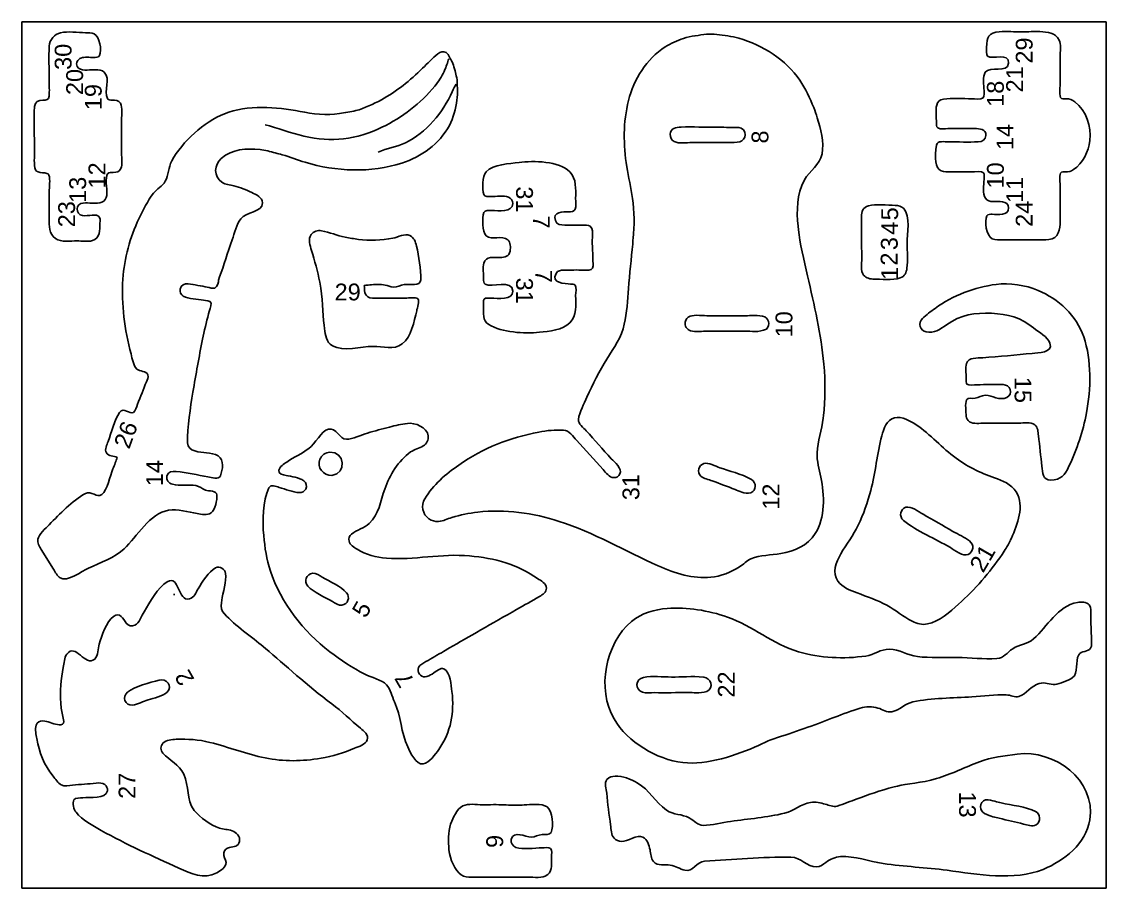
# Model space of a CAD drawing. Extents: x 2 to 228, y 114 to 294.
import ezdxf
from ezdxf.enums import TextEntityAlignment as Align

# ---------------------------------------------------------------- set-up
doc = ezdxf.new("R2010")
doc.units = 0
doc.layers.add('Bücken', color=5, linetype='Continuous', lineweight=25, true_color=0x0000ff)
doc.layers.add('Text', color=1, linetype='Continuous', lineweight=25, true_color=0xff0000)
doc.layers.add('Cut', color=7, linetype='Continuous', true_color=0xffffff)
doc.styles.add('textstyle0', font='')
doc.styles.add('textstyle1', font='')
doc.styles.add('textstyle10', font='')
doc.styles.add('textstyle11', font='')
doc.styles.add('textstyle12', font='')
doc.styles.add('textstyle13', font='')
doc.styles.add('textstyle14', font='')
doc.styles.add('textstyle15', font='')
doc.styles.add('textstyle16', font='')
doc.styles.add('textstyle17', font='')
doc.styles.add('textstyle18', font='')
doc.styles.add('textstyle19', font='')
doc.styles.add('textstyle2', font='')
doc.styles.add('textstyle20', font='')
doc.styles.add('textstyle21', font='')
doc.styles.add('textstyle22', font='')
doc.styles.add('textstyle23', font='')
doc.styles.add('textstyle24', font='')
doc.styles.add('textstyle25', font='')
doc.styles.add('textstyle26', font='')
doc.styles.add('textstyle27', font='')
doc.styles.add('textstyle28', font='')
doc.styles.add('textstyle29', font='')
doc.styles.add('textstyle3', font='')
doc.styles.add('textstyle30', font='')
doc.styles.add('textstyle31', font='')
doc.styles.add('textstyle32', font='')
doc.styles.add('textstyle33', font='')
doc.styles.add('textstyle34', font='')
doc.styles.add('textstyle35', font='')
doc.styles.add('textstyle36', font='')
doc.styles.add('textstyle37', font='')
doc.styles.add('textstyle4', font='')
doc.styles.add('textstyle5', font='')
doc.styles.add('textstyle6', font='')
doc.styles.add('textstyle7', font='')
doc.styles.add('textstyle8', font='')
doc.styles.add('textstyle9', font='')
doc.styles.get('textstyle0').set_extended_font_data('Arial')
doc.styles.get('textstyle1').set_extended_font_data('Arial')
doc.styles.get('textstyle10').set_extended_font_data('Arial')
doc.styles.get('textstyle11').set_extended_font_data('Arial')
doc.styles.get('textstyle12').set_extended_font_data('Arial')
doc.styles.get('textstyle13').set_extended_font_data('Arial')
doc.styles.get('textstyle14').set_extended_font_data('Arial')
doc.styles.get('textstyle15').set_extended_font_data('Arial')
doc.styles.get('textstyle16').set_extended_font_data('Arial')
doc.styles.get('textstyle17').set_extended_font_data('Arial')
doc.styles.get('textstyle18').set_extended_font_data('Arial')
doc.styles.get('textstyle19').set_extended_font_data('Arial')
doc.styles.get('textstyle2').set_extended_font_data('Arial')
doc.styles.get('textstyle20').set_extended_font_data('Arial')
doc.styles.get('textstyle21').set_extended_font_data('Arial')
doc.styles.get('textstyle22').set_extended_font_data('Arial')
doc.styles.get('textstyle23').set_extended_font_data('Arial')
doc.styles.get('textstyle24').set_extended_font_data('Arial')
doc.styles.get('textstyle25').set_extended_font_data('Arial')
doc.styles.get('textstyle26').set_extended_font_data('Arial')
doc.styles.get('textstyle27').set_extended_font_data('Arial')
doc.styles.get('textstyle28').set_extended_font_data('Arial')
doc.styles.get('textstyle29').set_extended_font_data('Arial')
doc.styles.get('textstyle3').set_extended_font_data('Arial')
doc.styles.get('textstyle30').set_extended_font_data('Arial')
doc.styles.get('textstyle31').set_extended_font_data('Arial')
doc.styles.get('textstyle32').set_extended_font_data('Arial')
doc.styles.get('textstyle33').set_extended_font_data('Arial')
doc.styles.get('textstyle34').set_extended_font_data('Arial')
doc.styles.get('textstyle35').set_extended_font_data('Arial')
doc.styles.get('textstyle36').set_extended_font_data('Arial')
doc.styles.get('textstyle37').set_extended_font_data('Arial')
doc.styles.get('textstyle4').set_extended_font_data('Arial')
doc.styles.get('textstyle5').set_extended_font_data('Arial')
doc.styles.get('textstyle6').set_extended_font_data('Arial')
doc.styles.get('textstyle7').set_extended_font_data('Arial')
doc.styles.get('textstyle8').set_extended_font_data('Arial')
doc.styles.get('textstyle9').set_extended_font_data('Arial')

msp = doc.modelspace()

# ---------------------------------------------------------------- linework, layer by layer
at = {"layer": 'Bücken'}
for p, q in [((23.13, 273.6), (23.1, 272.9)), ((192.74, 268.31), (192.63, 267.37)), ((163.93, 251.4), (164, 250.7)), ((121.13, 249.28), (121.11, 248.29)), ((177.13, 243.6), (177.18, 244.5)), ((43.5, 240.9), (43.3, 240.2)), ((65.3, 230.8), (65.37, 230.11)), ((198.9, 220.2), (198.94, 219.54)), ((169.2, 212), (169.16, 211.48)), ((208.1, 185.9), (207.7, 185.2)), ((52.21, 164.23), (53.1, 163.5)), ((53.1, 163.5), (53.1, 163.5)), ((91.4, 163.6), (90.15, 162.89)), ((171.57, 149.19), (170.95, 148.96)), ((184.62, 134.86), (183.9, 134.7)), ((112.62, 120.14), (112.62, 119.03))]:
    msp.add_line(p, q, dxfattribs=at)
at = {"layer": 'Cut'}
for p, q in [((2.34, 294.01), (228.09, 294.01)), ((2.34, 113.56), (2.34, 294.01)), ((228.09, 294.01), (228.09, 113.56)), ((228.09, 113.56), (2.34, 113.56))]:
    msp.add_line(p, q, dxfattribs=at)
for points in [[(218.5, 287.22), (218.5, 281.4)], [(23.1, 272.9), (23.13, 266.6)], [(200.66, 271.75), (195.1, 271.75)], [(200.13, 262.76), (195.24, 262.76)], [(218.5, 259.59), (218.5, 252.45)], [(177.18, 244.5), (177.13, 248.49)], [(77.2, 236.46), (82.22, 236.46)], [(145.4, 232.76), (152.54, 232.76)], [(152.94, 229.59), (145.14, 229.59)], [(209.91, 210.42), (202.77, 210.42)], [(8.96, 180.02), (6.4, 184.11)], [(34.1, 174.86), (34.1, 174.6)], [(107.2, 115.91), (97.68, 115.91)]]:
    msp.add_lwpolyline(points, dxfattribs=at)
for points in [[(8.07, 288.94), (8.13, 290.22), (9.17, 291.41), (10.44, 291.72)], [(10.44, 291.72), (11.88, 292.06), (14.07, 291.71), (15.6, 291.71)], [(15.6, 291.71), (16.23, 291.71), (16.89, 291.8), (17.45, 291.47)], [(17.45, 291.47), (18.57, 290.79), (19.07, 288.2), (18.52, 286.97)], [(140.11, 290.54), (141.56, 291.02), (143.44, 291.2), (144.87, 291.39)], [(144.87, 291.39), (145.63, 291.49), (146.23, 291.41), (146.99, 291.34)], [(146.99, 291.34), (148.55, 291.18), (150.1, 290.98), (151.61, 290.56)], [(203.17, 288.67), (203.17, 290.84), (203.6, 291.68), (205.81, 291.92)], [(205.81, 291.92), (207.34, 292.08), (209.06, 291.86), (210.57, 291.87)], [(210.57, 291.87), (211.8, 291.88), (213.04, 292.02), (214.27, 291.95)], [(214.27, 291.95), (215.88, 291.86), (217.46, 291.8), (218.26, 290.13)], [(136.28, 288.75), (137.47, 289.52), (138.78, 290.11), (140.11, 290.54)], [(151.61, 290.56), (156.48, 289.21), (161.48, 286.07), (164.29, 281.8)], [(218.26, 290.13), (218.68, 289.25), (218.5, 288.19), (218.5, 287.22)], [(8.06, 281.93), (8.06, 284.23), (7.96, 286.65), (8.07, 288.94)], [(17.32, 286.56), (16.47, 286.56), (15.45, 286.74), (14.67, 286.44)], [(18.52, 286.97), (18.31, 286.5), (17.76, 286.56), (17.32, 286.56)], [(85.79, 284.31), (86.81, 285.3), (87.85, 286.42), (88.96, 287.31)], [(88.96, 287.31), (89.46, 287.7), (90.07, 287.91), (90.67, 287.59)], [(90.67, 287.59), (91.06, 287.38), (91.22, 286.97), (91.4, 286.6)], [(128.63, 277.57), (129.76, 282.02), (132.36, 286.22), (136.28, 288.75)], [(203.38, 286.83), (203.04, 287.1), (203.17, 288.21), (203.17, 288.67)], [(207.73, 285.37), (207.95, 287.66), (204.3, 286.1), (203.38, 286.83)], [(14.67, 286.44), (13.98, 286.17), (13.54, 285.41), (13.9, 284.71)], [(13.9, 284.71), (14.22, 284.1), (14.83, 283.93), (15.47, 283.92)], [(91.4, 286.6), (91.57, 286.24), (91.78, 285.98), (91.94, 285.63)], [(91.94, 285.63), (92.29, 284.86), (92.62, 283.57), (92.79, 282.72)], [(202.9, 283.49), (203.87, 284.89), (207.52, 283.13), (207.73, 285.37)], [(15.47, 283.92), (16.62, 283.89), (18.64, 284.34), (19.52, 283.48)], [(19.52, 283.48), (20.96, 282.06), (19.36, 279.65), (20.17, 278.01)], [(77.2, 277.75), (80.37, 279.49), (83.2, 281.8), (85.79, 284.31)], [(92.79, 282.72), (92.91, 282.13), (93.05, 281.57), (93, 281.6)], [(202.64, 279.68), (202.64, 280.77), (202.27, 282.58), (202.9, 283.49)], [(8.06, 278.49), (8.14, 279.5), (8.06, 280.88), (8.06, 281.93)], [(93, 281.6), (92.92, 280.63), (93.04, 280.42), (93.06, 279.95)], [(93.06, 279.95), (93.08, 279.35), (93.04, 278.34), (92.94, 277.7)], [(164.29, 281.8), (165.47, 280.01), (166.39, 278.1), (167.19, 276.11)], [(218.5, 281.4), (218.5, 280.48), (218.22, 279.06), (218.58, 278.25)], [(5.03, 276.38), (5.11, 277.41), (5.85, 277.61), (6.74, 277.67)], [(6.74, 277.67), (7.43, 277.72), (7.98, 277.66), (8.06, 278.49)], [(20.17, 278.01), (20.34, 277.66), (20.81, 277.7), (21.15, 277.7)], [(21.15, 277.7), (21.83, 277.7), (22.58, 277.72), (22.91, 277.03)], [(71.91, 275.5), (73.65, 275.95), (75.59, 276.87), (77.2, 277.75)], [(92.94, 277.7), (92.63, 275.86), (92.22, 274.06), (91.35, 272.41)], [(192.78, 276.64), (192.94, 277.38), (193.46, 277.79), (194.18, 277.89)], [(194.18, 277.89), (196.01, 278.14), (198.26, 277.97), (200.13, 277.97)], [(200.13, 277.97), (200.71, 277.97), (201.99, 277.74), (202.43, 278.18)], [(202.43, 278.18), (202.77, 278.52), (202.64, 279.23), (202.64, 279.68)], [(218.58, 278.25), (218.78, 277.81), (219.29, 277.95), (219.69, 277.96)], [(219.69, 277.96), (220.42, 277.98), (220.97, 277.78), (221.54, 277.33)], [(5.02, 267.13), (5.02, 270.06), (4.81, 273.48), (5.03, 276.38)], [(22.91, 277.03), (23.37, 276.09), (23.13, 274.64), (23.13, 273.6)], [(44.55, 274.84), (49.28, 276.7), (55.37, 276.29), (60.28, 275.32)], [(68.47, 274.87), (69.65, 275.04), (70.75, 275.21), (71.91, 275.5)], [(128.27, 263.82), (127.57, 268.34), (127.51, 273.14), (128.63, 277.57)], [(167.19, 276.11), (167.47, 275.4), (167.67, 274.74), (167.92, 274)], [(192.72, 272.94), (192.72, 274.03), (192.54, 275.61), (192.78, 276.64)], [(221.54, 277.33), (223.88, 275.47), (225.05, 272.17), (224.67, 269.24)], [(33.58, 265.01), (35.84, 269.07), (40.23, 273.16), (44.55, 274.84)], [(60.28, 275.32), (62.8, 274.81), (65.88, 274.5), (68.47, 274.87)], [(167.92, 274), (168.67, 271.72), (169.38, 268.88), (168.92, 266.47)], [(91.35, 272.41), (89.29, 268.49), (85.55, 265.92), (81.43, 264.57)], [(137.34, 270.56), (137.38, 271.86), (138.52, 272.03), (139.59, 272.07)], [(139.59, 272.07), (142.04, 272.16), (144.53, 272.02), (146.99, 272.02)], [(146.99, 272.02), (148.2, 272.02), (149.7, 272), (151.57, 272)], [(151.57, 272), (152.37, 271.87), (152.93, 271.22), (152.92, 270.44)], [(193.03, 271.89), (192.69, 272.11), (192.73, 272.58), (192.72, 272.94)], [(195.1, 271.75), (194.47, 271.75), (193.55, 271.54), (193.03, 271.89)], [(203.03, 270.3), (203.12, 271.71), (201.66, 271.75), (200.66, 271.75)], [(138.13, 269.05), (137.5, 269.37), (137.32, 269.9), (137.34, 270.56)], [(141.83, 268.84), (140.71, 268.84), (139.18, 268.54), (138.13, 269.05)], [(147.65, 268.84), (145.84, 268.84), (143.63, 268.84), (141.83, 268.84)], [(151.83, 268.97), (150.2, 268.8), (148.73, 268.84), (147.65, 268.84)], [(152.92, 270.44), (152.9, 269.79), (152.45, 269.21), (151.83, 268.97)], [(192.74, 268.31), (192.91, 269.31), (194.47, 268.98), (195.24, 268.98)], [(195.24, 268.98), (197.28, 268.98), (199.41, 268.92), (201.45, 268.98)], [(201.45, 268.98), (202.24, 269), (202.98, 269.45), (203.03, 270.3)], [(224.67, 269.24), (224.38, 266.98), (223.21, 264.53), (221.28, 263.2)], [(5.23, 263.17), (4.81, 264.26), (5.02, 265.94), (5.02, 267.13)], [(23.13, 266.6), (23.13, 265.64), (23.33, 264.32), (23, 263.43)], [(51.95, 267.37), (49.12, 267.69), (46.15, 267.54), (43.89, 265.52)], [(55.12, 266.69), (54.11, 266.97), (53, 267.25), (51.95, 267.37)], [(56.57, 266.3), (56.08, 266.43), (55.61, 266.55), (55.12, 266.69)], [(168.92, 266.47), (168.49, 264.22), (166.34, 263.01), (165.27, 261.05)], [(193.27, 263.22), (192.31, 264.05), (192.55, 267.12), (192.63, 267.37)], [(32.22, 260.78), (32.98, 262.05), (32.83, 263.66), (33.58, 265.01)], [(43.89, 265.52), (42.37, 264.17), (42.22, 261.8), (44.02, 260.58)], [(61.33, 264.73), (59.73, 265.22), (58.19, 265.86), (56.57, 266.3)], [(81.43, 264.57), (75.08, 262.5), (67.7, 262.78), (61.33, 264.73)], [(99.03, 262.75), (100.52, 264.34), (103.87, 264.43), (105.88, 264.69)], [(105.88, 264.69), (108.83, 265.08), (114.22, 265.04), (116.41, 262.74)], [(8.02, 262.08), (7.8, 262.82), (5.59, 262.25), (5.23, 263.17)], [(8.06, 258.53), (8.06, 259.59), (8.32, 261.07), (8.02, 262.08)], [(20.23, 262.33), (19.66, 261.47), (20.12, 259.32), (20.09, 258.27)], [(21.41, 262.63), (21.01, 262.63), (20.47, 262.69), (20.23, 262.33)], [(23, 263.43), (22.71, 262.68), (22.12, 262.64), (21.41, 262.63)], [(98.52, 258.03), (98.18, 259.15), (98.21, 261.86), (99.03, 262.75)], [(116.41, 262.74), (117.87, 261.22), (117.64, 259.17), (117.64, 257.21)], [(129.48, 257.21), (129.19, 259.35), (128.61, 261.65), (128.27, 263.82)], [(195.24, 262.76), (194.54, 262.76), (193.83, 262.74), (193.27, 263.22)], [(202.5, 262.55), (202.2, 262.93), (200.66, 262.76), (200.13, 262.76)], [(202.64, 261.18), (202.64, 261.63), (202.78, 262.21), (202.5, 262.55)], [(218.58, 262.46), (218.23, 261.75), (218.5, 260.42), (218.5, 259.59)], [(219.56, 262.76), (219.22, 262.76), (218.76, 262.82), (218.58, 262.46)], [(221.28, 263.2), (220.73, 262.83), (220.22, 262.77), (219.56, 262.76)], [(29.77, 258.27), (30.49, 259.19), (31.62, 259.77), (32.22, 260.78)], [(44.02, 260.58), (44.79, 260.06), (45.66, 260.06), (46.53, 259.84)], [(46.53, 259.84), (47.82, 259.5), (49.04, 259), (50.23, 258.43)], [(165.27, 261.05), (163.65, 258.07), (163.6, 254.68), (163.93, 251.4)], [(202.93, 257.23), (202.28, 258.22), (202.64, 260.02), (202.64, 261.18)], [(8.06, 252.98), (8.06, 254.8), (8.06, 256.74), (8.06, 258.53)], [(20.09, 258.27), (20.07, 257.64), (19.95, 257.05), (19.42, 256.64)], [(26.74, 252.98), (27.61, 254.79), (28.53, 256.68), (29.77, 258.27)], [(50.23, 258.43), (51.12, 258), (52.44, 257.41), (52.45, 256.29)], [(100.06, 257.61), (99.55, 257.61), (98.69, 257.44), (98.52, 258.03)], [(103.63, 257.49), (102.66, 257.86), (101.06, 257.61), (100.06, 257.61)], [(104.55, 256.16), (104.57, 256.78), (104.21, 257.27), (103.63, 257.49)], [(13.96, 255.49), (13.72, 254.87), (13.94, 254.11), (14.54, 253.8)], [(15.6, 256.29), (14.96, 256.28), (14.23, 256.17), (13.96, 255.49)], [(19.42, 256.64), (18.49, 255.92), (16.73, 256.3), (15.6, 256.29)], [(52.45, 256.29), (52.48, 254.28), (48.94, 254.39), (47.94, 252.98)], [(100.2, 254.7), (101.56, 254.7), (104.48, 254.14), (104.55, 256.16)], [(117.64, 257.21), (117.64, 256.5), (117.82, 255.59), (117.56, 254.98)], [(129.6, 248.89), (129.93, 251.46), (129.84, 254.58), (129.48, 257.21)], [(177.13, 253.38), (177.13, 254.44), (177.42, 255.36), (178.58, 255.68)], [(178.58, 255.68), (180.07, 256.09), (182.57, 255.78), (184.13, 255.76)], [(184.13, 255.76), (184.83, 255.75), (185.44, 255.64), (185.95, 255.08)], [(204.49, 256.55), (203.88, 256.56), (203.3, 256.68), (202.93, 257.23)], [(204.36, 253.91), (205.44, 253.91), (207.77, 253.51), (207.74, 255.23)], [(207.74, 255.23), (207.71, 256.88), (205.55, 256.53), (204.49, 256.55)], [(9.39, 248.88), (7.97, 249.88), (8.06, 251.43), (8.06, 252.98)], [(14.54, 253.8), (15.7, 253.19), (17.32, 254.19), (18.33, 253.51)], [(18.33, 253.51), (18.77, 253.21), (18.64, 252.56), (18.64, 252.06)], [(23.41, 240.43), (23.7, 244.74), (24.87, 249.13), (26.74, 252.98)], [(47.94, 252.98), (47.06, 251.75), (46.65, 250.02), (46.14, 248.62)], [(99.02, 249.45), (98.16, 250.22), (98.19, 253.18), (98.52, 254.29)], [(98.52, 254.29), (98.69, 254.85), (99.68, 254.7), (100.2, 254.7)], [(116.19, 254.44), (115.05, 254.43), (112.72, 254.47), (113.42, 252.59)], [(117.56, 254.98), (117.33, 254.43), (116.73, 254.44), (116.19, 254.44)], [(177.13, 248.49), (177.13, 250.11), (177.12, 251.76), (177.13, 253.38)], [(185.95, 255.08), (187.34, 253.59), (186.64, 249.74), (186.64, 247.83)], [(204.36, 248.81), (203, 249.44), (202.7, 252.5), (203.25, 253.6)], [(203.25, 253.6), (203.42, 253.96), (203.96, 253.91), (204.36, 253.91)], [(18.64, 252.06), (18.64, 250.68), (18.68, 248.89), (17.05, 248.42)], [(62.59, 249.68), (63.09, 250.37), (63.94, 250.64), (64.77, 250.48)], [(113.42, 252.59), (113.74, 251.71), (114.58, 251.66), (115.4, 251.66)], [(115.4, 251.66), (116.64, 251.66), (117.83, 251.66), (119.1, 251.66)], [(119.1, 251.66), (119.62, 251.66), (120.21, 251.76), (120.64, 251.43)], [(120.64, 251.43), (121.32, 250.91), (121.17, 250.04), (121.13, 249.28)], [(164, 250.7), (164.27, 247.96), (165.14, 244.43), (165.91, 241.09)], [(218.5, 252.45), (218.5, 250.8), (218.17, 248.88), (216.12, 248.64)], [(13.88, 248.36), (12.45, 248.36), (10.64, 248), (9.39, 248.88)], [(17.05, 248.42), (16.1, 248.15), (14.86, 248.36), (13.88, 248.36)], [(46.14, 248.62), (45.16, 245.95), (44.47, 243.15), (43.5, 240.9)], [(62.66, 246.37), (62.35, 247.37), (61.92, 248.74), (62.59, 249.68)], [(64.77, 250.48), (66.44, 250.16), (67.98, 249.44), (69.66, 249.14)], [(69.66, 249.14), (70.53, 248.98), (71.57, 248.8), (72.44, 248.68)], [(72.44, 248.68), (74.66, 248.37), (77.29, 248.5), (79.57, 248.93)], [(79.57, 248.93), (80.65, 249.13), (82.07, 249.98), (83.14, 249.47)], [(83.14, 249.47), (84.04, 249.04), (84.31, 248.18), (84.51, 247.3)], [(103.49, 248.59), (102.32, 249.64), (100.21, 248.39), (99.02, 249.45)], [(104, 246.24), (104.13, 247.07), (104.14, 248.01), (103.49, 248.59)], [(129.52, 247.7), (129.56, 248.11), (129.54, 248.49), (129.6, 248.89)], [(206.6, 248.62), (205.9, 248.62), (205.03, 248.49), (204.36, 248.81)], [(213.74, 248.62), (211.33, 248.62), (208.98, 248.62), (206.6, 248.62)], [(216.12, 248.64), (215.31, 248.54), (214.54, 248.62), (213.74, 248.62)], [(64.37, 239.76), (63.94, 241.97), (63.32, 244.24), (62.66, 246.37)], [(84.51, 247.3), (85, 245.19), (85.48, 242.41), (85.39, 240.29)], [(101.91, 244.92), (102.87, 244.92), (103.82, 245.13), (104, 246.24)], [(121.11, 248.29), (121.06, 247.77), (121.21, 246.18), (121.21, 244.66)], [(128.63, 238.44), (128.84, 241.53), (129.22, 244.61), (129.52, 247.7)], [(186.64, 247.83), (186.64, 246.16), (186.84, 244.32), (186.6, 242.67)], [(98.53, 243.73), (98.94, 245.21), (100.7, 244.91), (101.91, 244.92)], [(121.21, 244.66), (121.21, 243.98), (121.39, 243.28), (121.13, 242.7)], [(98.48, 240.43), (98.47, 241.38), (98.29, 242.82), (98.53, 243.73)], [(113.57, 241.6), (112.44, 239.53), (115.36, 239.47), (116.59, 239.38)], [(115.13, 242.28), (114.52, 242.27), (113.9, 242.21), (113.57, 241.6)], [(119.36, 242.28), (117.96, 242.34), (116.53, 242.28), (115.13, 242.28)], [(121.13, 242.7), (120.91, 242.21), (119.92, 242.26), (119.36, 242.28)], [(177.39, 241.48), (177.01, 242.11), (177.13, 242.88), (177.13, 243.6)], [(186.6, 242.67), (186.48, 241.79), (186.12, 240.97), (185.19, 240.65)], [(25.1, 224.83), (23.77, 229.88), (23.05, 235.14), (23.41, 240.43)], [(37.01, 239.44), (36.24, 239.54), (35.46, 239.16), (35.32, 238.31)], [(40.98, 238.73), (39.77, 238.96), (38.22, 239.28), (37.01, 239.44)], [(43.3, 240.2), (43.38, 239.97), (43.09, 238.74), (42.53, 238.54)], [(65.3, 230.8), (64.95, 233.33), (65.01, 236.55), (64.37, 239.76)], [(77.99, 239.18), (77.09, 239.37), (75.66, 239.32), (74.82, 239.21)], [(85.39, 240.29), (85.32, 238.75), (83.09, 239.45), (81.95, 239.27)], [(98.78, 239.37), (98.45, 239.6), (98.48, 240.06), (98.48, 240.43)], [(104.57, 237.91), (104.52, 240.5), (100.09, 238.5), (98.78, 239.37)], [(116.59, 239.38), (116.89, 239.36), (117.3, 239.42), (117.51, 239.16)], [(165.91, 241.09), (167.31, 235), (168.71, 228.96), (169.31, 222.71)], [(179.51, 240.43), (178.68, 240.45), (177.86, 240.72), (177.39, 241.48)], [(185.19, 240.65), (183.57, 240.1), (181.21, 240.38), (179.51, 240.43)], [(192.46, 234.32), (196.15, 237.04), (200.68, 238.7), (205.15, 239.31)], [(205.15, 239.31), (207.97, 239.7), (211.24, 239.16), (213.87, 238.06)], [(35.32, 238.31), (35.23, 237.74), (35.47, 237.2), (35.97, 236.89)], [(42.53, 238.54), (42.07, 238.39), (41.45, 238.64), (40.98, 238.73)], [(73.63, 239.09), (73.74, 238.18), (73.48, 236.93), (74.82, 236.53)], [(74.82, 239.21), (74.3, 239.15), (74.14, 239.16), (73.63, 239.09)], [(79.71, 238.72), (79.08, 238.75), (78.6, 239.06), (77.99, 239.18)], [(81.95, 239.27), (81.18, 239.14), (80.52, 238.68), (79.71, 238.72)], [(100.06, 236.46), (101.37, 236.46), (104.61, 235.89), (104.57, 237.91)], [(117.51, 239.16), (117.89, 238.67), (117.64, 237.62), (117.64, 236.99)], [(127.77, 231.04), (128.29, 233.42), (128.46, 236), (128.63, 238.44)], [(213.87, 238.06), (218.11, 236.3), (221.89, 232.78), (223.39, 228.4)], [(35.97, 236.89), (37.04, 236.24), (38.97, 236.26), (40.18, 236)], [(40.18, 236), (40.65, 235.9), (41.64, 235.98), (41.75, 235.38)], [(41.75, 235.38), (41.87, 234.77), (41.35, 233.77), (41.21, 233.16)], [(74.82, 236.53), (75.51, 236.32), (76.46, 236.46), (77.2, 236.46)], [(82.22, 236.46), (82.85, 236.46), (84.32, 236.71), (84.78, 236.32)], [(84.78, 236.32), (85.22, 235.95), (84.68, 234.34), (84.55, 233.82)], [(98.48, 234.74), (98.48, 235.22), (98.32, 235.88), (98.61, 236.25)], [(98.61, 236.25), (98.86, 236.56), (99.66, 236.46), (100.06, 236.46)], [(117.64, 236.99), (117.64, 234.97), (117.9, 232.88), (116.42, 231.32)], [(41.21, 233.16), (40.84, 231.47), (40.28, 229.59), (39.95, 227.87)], [(84.55, 233.82), (84, 231.6), (83.49, 228.41), (81.55, 226.91)], [(99.54, 230.96), (98.2, 231.75), (98.48, 233.39), (98.48, 234.74)], [(140.43, 231.44), (140.52, 231.98), (140.9, 232.45), (141.44, 232.66)], [(141.44, 232.66), (142.48, 233.06), (144.27, 232.76), (145.4, 232.76)], [(152.54, 232.76), (153.61, 232.76), (154.95, 232.92), (156.56, 232.7)], [(156.56, 232.7), (157.78, 232.48), (158.32, 230.89), (157.33, 230.01)], [(189.83, 232.21), (190.6, 232.98), (191.58, 233.68), (192.46, 234.32)], [(204.22, 233.29), (200.66, 233.45), (197.86, 232.99), (194.84, 230.89)], [(212.95, 230.25), (210.44, 232.39), (207.45, 233.15), (204.22, 233.29)], [(110.11, 229.34), (106.87, 229.04), (102.37, 229.26), (99.54, 230.96)], [(116.42, 231.32), (114.98, 229.8), (112.11, 229.54), (110.11, 229.34)], [(124.15, 223.77), (125.66, 226.16), (127.15, 228.25), (127.77, 231.04)], [(141.57, 229.67), (140.8, 229.91), (140.29, 230.66), (140.43, 231.44)], [(189.34, 230.51), (189.17, 231.16), (189.37, 231.74), (189.83, 232.21)], [(190.61, 229.44), (190.03, 229.6), (189.52, 229.88), (189.34, 230.51)], [(194.84, 230.89), (193.58, 230.02), (192.19, 228.99), (190.61, 229.44)], [(67.02, 226.54), (65.68, 227.32), (65.56, 228.74), (65.37, 230.11)], [(145.14, 229.59), (144.05, 229.59), (142.6, 229.35), (141.57, 229.67)], [(157.33, 230.01), (155.84, 229.23), (154.09, 229.59), (152.94, 229.59)], [(216.36, 227.07), (215.92, 228.4), (213.98, 229.37), (212.95, 230.25)], [(223.39, 228.4), (225.05, 223.54), (224.89, 217.54), (223.95, 212.53)], [(39.95, 227.87), (39.27, 224.21), (38.61, 220.56), (37.99, 216.9)], [(75.48, 226.41), (72.9, 226.43), (69.37, 225.17), (67.02, 226.54)], [(81.55, 226.91), (79.78, 225.55), (77.52, 226.4), (75.48, 226.41)], [(212.68, 224.94), (213.88, 225.06), (217.03, 225.05), (216.36, 227.07)], [(26.32, 221.69), (25.56, 222.39), (25.36, 223.85), (25.1, 224.83)], [(120, 215.84), (121.2, 218.55), (122.56, 221.25), (124.15, 223.77)], [(198.99, 222.84), (199.36, 224.16), (201.27, 223.97), (202.37, 224.05)], [(202.37, 224.05), (205.71, 224.28), (209.42, 224.61), (212.68, 224.94)], [(28.6, 220.46), (28.3, 221.35), (26.93, 221.14), (26.32, 221.69)], [(169.31, 222.71), (169.66, 219.03), (169.6, 215.15), (169.2, 212)], [(198.9, 220.2), (198.94, 220.5), (198.74, 221.94), (198.99, 222.84)], [(26.44, 214.38), (27.07, 215.91), (27.73, 217.49), (28.29, 219.01)], [(28.29, 219.01), (28.46, 219.46), (28.76, 219.98), (28.6, 220.46)], [(199.07, 218.56), (198.87, 218.81), (198.94, 219.23), (198.94, 219.54)], [(37.99, 216.9), (37.45, 213.65), (36.78, 209.58), (36.88, 206.32)], [(201.18, 218.41), (200.69, 218.41), (199.35, 218.22), (199.07, 218.56)], [(206.6, 218.43), (204.84, 218.59), (202.96, 218.4), (201.18, 218.41)], [(208.1, 217.42), (207.88, 218.13), (207.29, 218.37), (206.6, 218.43)], [(207.39, 215.79), (208.03, 216.11), (208.32, 216.74), (208.1, 217.42)], [(118.23, 211.21), (118.42, 212.74), (119.4, 214.46), (120, 215.84)], [(198.94, 211.87), (198.88, 212.74), (198.64, 214.51), (199.02, 215.27)], [(199.02, 215.27), (199.26, 215.76), (200.26, 215.52), (200.79, 215.6)], [(200.79, 215.6), (201.62, 215.73), (202.06, 216.16), (202.9, 216.21)], [(202.9, 216.21), (204.42, 216.29), (205.81, 214.97), (207.39, 215.79)], [(20.33, 206.59), (21.07, 208.48), (21.56, 210.98), (22.73, 212.65)], [(22.73, 212.65), (23.61, 213.89), (24.77, 212.17), (25.59, 212.65)], [(25.59, 212.65), (26.11, 212.96), (26.2, 213.82), (26.44, 214.38)], [(223.95, 212.53), (223.22, 208.7), (221.99, 204.89), (220.32, 201.43)], [(78.91, 209.61), (80.13, 209.93), (81.36, 210.17), (82.61, 210.36)], [(82.61, 210.36), (84.17, 210.6), (86.78, 209.53), (86.95, 207.78)], [(119.85, 208.83), (119.29, 209.47), (118.11, 210.25), (118.23, 211.21)], [(169.16, 211.48), (168.87, 209.07), (167.99, 206.59), (167.88, 204.21)], [(181.34, 207.78), (181.71, 209.18), (182.38, 211.14), (184, 211.54)], [(184, 211.54), (185.55, 211.92), (187.24, 210.9), (188.49, 210.07)], [(188.49, 210.07), (191.52, 208.06), (193.91, 205.26), (196.82, 203.11)], [(199.61, 210.71), (199.17, 211), (198.98, 211.38), (198.94, 211.87)], [(202.77, 210.42), (201.79, 210.42), (200.46, 210.17), (199.61, 210.71)], [(213.2, 210.08), (212.38, 210.7), (210.88, 210.42), (209.91, 210.42)], [(213.97, 207.78), (213.86, 208.59), (213.91, 209.55), (213.2, 210.08)], [(62.12, 205.15), (63.42, 206.11), (64.7, 208.78), (66.22, 209.17)], [(66.22, 209.17), (67.83, 209.58), (68.46, 207.08), (69.93, 207.07)], [(69.93, 207.07), (71.2, 207.07), (73.05, 207.98), (74.29, 208.34)], [(74.29, 208.34), (75.82, 208.8), (77.37, 209.2), (78.91, 209.61)], [(86.95, 207.78), (87.03, 206.96), (86.61, 206.12), (85.91, 205.66)], [(93.32, 201.7), (98.47, 205.25), (103.9, 207.41), (109.98, 208.57)], [(109.98, 208.57), (111.63, 208.89), (113.44, 209.05), (115.13, 208.96)], [(115.13, 208.96), (116.32, 208.9), (117.1, 207.7), (117.83, 206.85)], [(125.05, 203.02), (123.29, 204.93), (121.57, 206.89), (119.85, 208.83)], [(179.05, 196.41), (180.07, 200.12), (180.36, 204.05), (181.34, 207.78)], [(214.67, 201.43), (214.44, 203.55), (214.24, 205.67), (213.97, 207.78)], [(19.98, 204.24), (19.55, 204.95), (20.06, 205.9), (20.33, 206.59)], [(36.88, 206.32), (36.94, 204.42), (39.41, 204.43), (40.84, 204.22)], [(85.91, 205.66), (85.08, 205.1), (84.12, 205.02), (83.28, 204.41)], [(117.83, 206.85), (119.62, 204.78), (121.52, 202.8), (123.35, 200.77)], [(22.21, 203.28), (21.53, 203.54), (20.39, 203.58), (19.98, 204.24)], [(21.32, 200.9), (21.66, 201.72), (22.01, 202.59), (22.21, 203.28)], [(40.84, 204.22), (41.6, 204.11), (42.58, 204.04), (43.22, 203.59)], [(43.22, 203.59), (44.49, 202.69), (44.21, 200.78), (43.71, 199.46)], [(57.5, 202.31), (59, 203.33), (60.67, 204.07), (62.12, 205.15)], [(64.42, 202.89), (64.8, 203.75), (65.58, 204.31), (66.49, 204.39)], [(66.49, 204.39), (69.54, 204.64), (70.1, 199.82), (66.89, 199.55)], [(83.28, 204.41), (80.71, 202.54), (78.93, 199.63), (77.9, 196.67)], [(167.88, 204.21), (167.8, 202.56), (168.39, 200.78), (168.69, 199.18)], [(55.88, 200.64), (56.05, 201.4), (56.9, 201.9), (57.5, 202.31)], [(66.89, 199.55), (65.09, 199.41), (63.72, 201.25), (64.42, 202.89)], [(86.25, 194.69), (87.91, 197.51), (90.66, 199.86), (93.32, 201.7)], [(126.85, 199.85), (127.4, 200.96), (125.74, 202.27), (125.05, 203.02)], [(143.71, 199.39), (142.79, 200.21), (143.26, 201.69), (144.34, 202)], [(144.34, 202), (145.22, 202.26), (146.83, 201.45), (147.65, 201.14)], [(147.65, 201.14), (149.51, 200.45), (152.06, 199.91), (154.22, 198.68)], [(196.82, 203.11), (199.46, 201.17), (202.35, 199.86), (205.41, 198.81)], [(216.52, 198.55), (214.86, 198.49), (214.81, 200.2), (214.67, 201.43)], [(220.32, 201.43), (219.44, 199.62), (218.67, 198.63), (216.52, 198.55)], [(19.01, 195.54), (20.22, 196.58), (20.7, 199.44), (21.32, 200.9)], [(32.58, 199.45), (32.35, 198.61), (32.94, 197.92), (33.71, 197.7)], [(34.5, 200.35), (33.74, 200.43), (32.81, 200.33), (32.58, 199.45)], [(41.11, 199.22), (38.95, 199.62), (36.69, 200.14), (34.5, 200.35)], [(43.71, 199.46), (43.37, 198.56), (41.87, 199.08), (41.11, 199.22)], [(57.37, 199.53), (56.79, 199.67), (55.68, 199.79), (55.88, 200.64)], [(61.04, 198.43), (60.17, 199.1), (58.45, 199.29), (57.37, 199.53)], [(123.35, 200.77), (123.94, 200.12), (124.63, 199.11), (125.57, 199.07)], [(125.57, 199.07), (126.12, 199.05), (126.61, 199.34), (126.85, 199.85)], [(146.06, 198.4), (145.31, 198.69), (144.33, 198.84), (143.71, 199.39)], [(154.22, 198.68), (155.3, 198), (155.29, 196.5), (154.1, 195.9)], [(168.69, 199.18), (169.4, 195.46), (169.64, 190.71), (167.52, 187.42)], [(205.41, 198.81), (207.13, 198.22), (208.89, 197.23), (209.66, 195.48)], [(15.6, 195.77), (16.83, 196.47), (18.05, 194.72), (19.01, 195.54)], [(33.71, 197.7), (35.33, 197.23), (37.03, 197.7), (38.6, 197.42)], [(38.6, 197.42), (39.38, 197.28), (39.83, 196.72), (40.58, 196.48)], [(40.58, 196.48), (41.28, 196.25), (42.99, 196.36), (42.99, 195.48)], [(52.72, 187.02), (52.43, 190.01), (52.49, 194.17), (53.78, 196.93)], [(53.78, 196.93), (54.18, 197.79), (55.24, 197.23), (55.91, 197.05)], [(55.91, 197.05), (57.25, 196.7), (58.76, 196), (60.14, 195.96)], [(60.14, 195.96), (60.68, 195.95), (61.17, 196.19), (61.45, 196.68)], [(61.45, 196.68), (61.8, 197.29), (61.59, 198.01), (61.04, 198.43)], [(77.9, 196.67), (77.05, 194.21), (76.69, 191.41), (74.68, 189.55)], [(150.82, 196.59), (149.24, 197.22), (147.65, 197.81), (146.06, 198.4)], [(154.1, 195.9), (152.72, 195.63), (151.65, 196.26), (150.82, 196.59)], [(176.45, 189.14), (177.57, 191.43), (178.38, 193.95), (179.05, 196.41)], [(8.07, 189.27), (10.27, 191.53), (12.85, 194.2), (15.6, 195.77)], [(42.99, 195.48), (42.99, 194.37), (42.7, 192.41), (41.76, 191.74)], [(87.11, 190.49), (85.73, 191.42), (85.43, 193.3), (86.25, 194.69)], [(209.66, 195.48), (210.96, 192.53), (209.37, 188.68), (208.09, 185.97)], [(32.91, 192.29), (28.97, 191.64), (26.33, 186.81), (23.66, 184.25)], [(38.86, 191.6), (37.01, 191.93), (34.79, 192.6), (32.91, 192.29)], [(97.29, 191.89), (95.43, 191.67), (93.64, 191.3), (91.87, 190.78)], [(114.21, 189.97), (108.85, 191.7), (102.89, 192.56), (97.29, 191.89)], [(185.87, 190.16), (184.88, 190.99), (185.17, 192.55), (186.38, 192.9)], [(186.38, 192.9), (187.45, 193.2), (189, 191.95), (189.95, 191.43)], [(41.76, 191.74), (40.94, 191.15), (39.78, 191.43), (38.86, 191.6)], [(89.09, 189.95), (88.41, 189.91), (87.67, 190.11), (87.11, 190.49)], [(91.87, 190.78), (90.91, 190.49), (90.13, 190), (89.09, 189.95)], [(134.83, 180.7), (127.89, 183.76), (121.4, 187.65), (114.21, 189.97)], [(195.63, 184.5), (192.53, 186.4), (188.66, 187.84), (185.87, 190.16)], [(189.95, 191.43), (192.04, 190.28), (194.09, 189.06), (196.16, 187.87)], [(5.72, 186.23), (5.94, 187.3), (7.31, 188.49), (8.07, 189.27)], [(74.68, 189.55), (73.6, 188.53), (72.11, 188.22), (71.01, 187.32)], [(167.52, 187.42), (165.88, 184.88), (163.18, 183.73), (160.34, 183.25)], [(172.82, 183.19), (173.97, 185.19), (175.44, 187.07), (176.45, 189.14)], [(196.16, 187.87), (197.27, 187.24), (198.59, 186.7), (199.58, 185.88)], [(6.4, 184.11), (6, 184.75), (5.57, 185.48), (5.72, 186.23)], [(54.11, 179.62), (53.3, 182.04), (52.96, 184.47), (52.72, 187.02)], [(71.01, 187.32), (70.55, 186.94), (70.38, 186.41), (70.48, 185.83)], [(70.48, 185.83), (70.63, 185), (71.51, 184.58), (72.17, 184.16)], [(199.58, 185.88), (200.02, 185.52), (200.38, 184.95), (200.31, 184.38)], [(207.7, 185.2), (207.6, 184.94), (207.02, 183.98), (206.38, 183.06)], [(23.66, 184.25), (21.74, 182.41), (18.65, 181.37), (16.26, 180.24)], [(72.17, 184.16), (73.95, 183.05), (76.18, 182.43), (78.25, 182.28)], [(78.25, 182.28), (83.97, 181.86), (89.73, 183.33), (95.57, 182.77)], [(160.34, 183.25), (158.31, 182.91), (156.04, 182.99), (154.13, 182.15)], [(172.24, 177.51), (170.97, 179.27), (171.84, 181.48), (172.82, 183.19)], [(199.33, 183.07), (198.22, 182.58), (196.57, 183.93), (195.63, 184.5)], [(206.38, 183.06), (203.81, 179.31), (200.73, 175.78), (197.35, 172.72)], [(200.31, 184.38), (200.23, 183.81), (199.87, 183.31), (199.33, 183.07)], [(42.7, 180.28), (43.61, 180.74), (44.64, 180.08), (44.78, 179.09)], [(95.57, 182.77), (98.15, 182.53), (100.64, 182.12), (103.1, 181.34)], [(103.1, 181.34), (105.41, 180.62), (107.7, 179.42), (109.71, 178.08)], [(145.8, 178.32), (142.06, 177.96), (138.33, 179.15), (134.83, 180.7)], [(154.13, 182.15), (153.28, 181.77), (152.54, 181.01), (151.75, 180.51)], [(10.33, 178.18), (9.72, 178.57), (9.34, 179.41), (8.96, 180.02)], [(16.26, 180.24), (14.9, 179.6), (11.74, 177.28), (10.33, 178.18)], [(32.65, 177.39), (35.27, 178.96), (34.73, 173.13), (37.28, 173.83)], [(39.07, 175.92), (39.89, 177.28), (41.26, 179.56), (42.7, 180.28)], [(44.78, 179.09), (44.99, 177.64), (44.19, 175.03), (43.98, 173.54)], [(66.49, 162.82), (60.94, 167.05), (56.33, 172.97), (54.11, 179.62)], [(61.89, 176.47), (60.98, 177.45), (61.63, 179.01), (62.92, 179.15)], [(62.92, 179.15), (63.63, 179.23), (64.33, 178.71), (64.9, 178.34)], [(64.9, 178.34), (66.43, 177.37), (68.82, 176.49), (69.97, 175.1)], [(151.75, 180.51), (150.03, 179.41), (147.79, 178.51), (145.8, 178.32)], [(27.84, 171.16), (29.01, 173.1), (30.67, 176.21), (32.65, 177.39)], [(67.02, 173.3), (65.48, 174.17), (63.09, 175.19), (61.89, 176.47)], [(109.71, 178.08), (110.47, 177.57), (111.54, 177.09), (111.54, 176.05)], [(176.2, 175.07), (174.78, 175.61), (173.18, 176.21), (172.24, 177.51)], [(37.28, 173.83), (38.25, 174.1), (38.6, 175.13), (39.07, 175.92)], [(69.97, 175.1), (70.76, 174.15), (70.22, 172.72), (69, 172.52)], [(110.11, 174.33), (108.55, 173.4), (106.94, 172.51), (105.35, 171.61)], [(111.54, 176.05), (111.54, 175.19), (110.78, 174.73), (110.11, 174.33)], [(182.41, 172.5), (180.44, 173.6), (178.29, 174.28), (176.2, 175.07)], [(43.98, 173.54), (43.88, 172.84), (43.7, 171.84), (44.17, 171.22)], [(69, 172.52), (68.32, 172.41), (67.59, 172.98), (67.02, 173.3)], [(105.35, 171.61), (100.26, 168.73), (95.2, 165.82), (91.4, 163.6)], [(129.28, 169.14), (131.3, 170.82), (134.13, 171.65), (136.68, 171.83)], [(136.68, 171.83), (140.91, 172.11), (145.21, 171.45), (149.24, 170.04)], [(187.7, 169.15), (185.84, 170.08), (184.24, 171.48), (182.41, 172.5)], [(197.35, 172.72), (195.5, 171.05), (193.37, 169.14), (190.87, 168.61)], [(212.95, 165.5), (215.89, 168.08), (217.86, 172.32), (222.07, 173.08)], [(222.07, 173.08), (222.88, 173.23), (223.95, 173.22), (224.53, 172.59)], [(224.53, 172.59), (225.05, 172), (224.88, 171.1), (224.86, 170.37)], [(18.49, 164.42), (18.93, 166.12), (20.01, 169.03), (21.44, 170.15)], [(21.44, 170.15), (22.76, 171.18), (23.43, 169.65), (24.12, 168.8)], [(25.91, 168.33), (26.82, 168.82), (27.32, 170.3), (27.84, 171.16)], [(44.17, 171.22), (46.19, 168.57), (49.66, 166.38), (52.21, 164.23)], [(149.24, 170.04), (154.45, 168.21), (158.68, 164.39), (164.04, 162.8)], [(224.86, 170.37), (224.81, 168.76), (224.98, 167.1), (224.98, 165.48)], [(24.12, 168.8), (24.57, 168.25), (25.26, 167.98), (25.91, 168.33)], [(125.63, 148.82), (121.97, 154.97), (123.83, 164.6), (129.28, 169.14)], [(190.87, 168.61), (189.73, 168.36), (188.7, 168.64), (187.7, 169.15)], [(11.73, 162.3), (13.49, 164.86), (15.59, 159.48), (17.55, 161.3)], [(208.6, 163.45), (210.02, 164.32), (211.66, 164.37), (212.95, 165.5)], [(224.98, 165.48), (224.98, 164.89), (225.15, 164.04), (224.82, 163.53)], [(17.55, 161.3), (18.34, 162.03), (18.24, 163.44), (18.49, 164.42)], [(53.1, 163.5), (57.08, 160.13), (61.78, 155.77), (66.89, 151.97)], [(73.76, 158.12), (71.2, 159.44), (68.78, 161.07), (66.49, 162.82)], [(90.15, 162.89), (88.92, 162.17), (87.67, 161.48), (86.45, 160.76)], [(164.04, 162.8), (168.41, 161.5), (173.55, 161.27), (178.05, 161.93)], [(178.05, 161.93), (179.79, 162.18), (181.12, 163.36), (182.94, 163.36)], [(182.94, 163.36), (185.04, 163.36), (186.73, 162.06), (188.76, 161.81)], [(205.28, 161.38), (206.87, 161.46), (207.35, 162.68), (208.6, 163.45)], [(224.82, 163.53), (224.36, 162.83), (222.85, 163), (222.35, 162.17)], [(10.98, 159.53), (11.13, 160.39), (11.23, 161.57), (11.73, 162.3)], [(86.45, 160.76), (85.91, 160.44), (85.2, 160.14), (84.96, 159.53)], [(188.76, 161.81), (191.46, 161.48), (194.35, 161.71), (197.09, 161.64)], [(197.09, 161.64), (199.76, 161.58), (202.59, 161.26), (205.28, 161.38)], [(222.35, 162.17), (221.55, 160.85), (222.42, 158.35), (221, 157.4)], [(10.46, 152.13), (10.23, 154.58), (10.56, 157.12), (10.98, 159.53)], [(78.28, 155.93), (77.34, 157.02), (75.05, 157.46), (73.76, 158.12)], [(84.96, 159.53), (84.61, 158.63), (85.25, 157.47), (86.32, 157.59)], [(86.32, 157.59), (87.32, 157.72), (88.21, 158.56), (89.09, 159.03)], [(89.09, 159.03), (89.4, 159.19), (89.86, 159.5), (90.21, 159.29)], [(90.21, 159.29), (91.63, 158.41), (91.71, 155.96), (91.89, 154.51)], [(24.35, 154.39), (25.9, 155.59), (29.04, 156.42), (30.93, 156.93)], [(30.93, 156.93), (32.42, 157.34), (33.96, 155.66), (32.63, 154.41)], [(79.93, 152.39), (79.43, 153.49), (79.08, 155), (78.28, 155.93)], [(131.52, 154.39), (129.91, 154.97), (130.07, 157.15), (131.79, 157.48)], [(131.79, 157.48), (133.6, 157.84), (135.75, 157.55), (137.6, 157.55)], [(137.6, 157.55), (139.51, 157.55), (141.82, 157.76), (144.29, 157.54)], [(144.29, 157.54), (145.74, 157.36), (146.53, 155.36), (144.95, 154.55)], [(214.14, 156.22), (212.43, 155.72), (211.53, 154.02), (209.91, 153.51)], [(217.44, 156.01), (216.35, 155.92), (215.28, 156.55), (214.14, 156.22)], [(221, 157.4), (220.26, 156.9), (218.34, 156.09), (217.44, 156.01)], [(25.38, 151.71), (23.84, 151.56), (23.16, 153.47), (24.35, 154.39)], [(32.63, 154.41), (31.72, 153.55), (29.83, 153.14), (28.68, 152.81)], [(91.89, 154.51), (92.41, 150.16), (91.7, 146.11), (89.15, 142.48)], [(134.03, 154.3), (133.24, 154.32), (132.27, 154.13), (131.52, 154.39)], [(141.04, 154.35), (138.71, 154.32), (136.37, 154.21), (134.03, 154.3)], [(144.95, 154.55), (143.41, 154.05), (142.07, 154.37), (141.04, 154.35)], [(207.26, 153.84), (204.96, 153.9), (202.44, 153.58), (200.13, 153.42)], [(209.91, 153.51), (209.07, 153.24), (208.13, 153.82), (207.26, 153.84)], [(10.87, 149.35), (10.71, 150.24), (10.55, 151.22), (10.46, 152.13)], [(28.68, 152.81), (27.61, 152.5), (26.51, 151.82), (25.38, 151.71)], [(66.89, 151.97), (68.97, 150.43), (70.85, 148.55), (72.83, 146.88)], [(82.68, 143.01), (81.3, 145.99), (81.3, 149.38), (79.93, 152.39)], [(180.56, 151.1), (179.36, 151.49), (178.08, 151.4), (176.86, 151.07)], [(187.83, 152.37), (186.22, 152.02), (185.08, 150.67), (183.47, 150.33)], [(200.13, 153.42), (196.15, 153.14), (191.73, 153.23), (187.83, 152.37)], [(11.06, 147.94), (11.25, 148.33), (10.95, 148.94), (10.87, 149.35)], [(176.86, 151.07), (175.23, 150.62), (173.21, 149.83), (171.57, 149.19)], [(183.47, 150.33), (182.42, 150.11), (181.52, 150.8), (180.56, 151.1)], [(5.49, 144.72), (5.35, 145.59), (5.08, 146.59), (5.36, 147.5)], [(5.36, 147.5), (5.56, 148.15), (6.12, 148.42), (6.74, 148.42)], [(6.74, 148.42), (7.79, 148.42), (8.73, 147.78), (9.78, 147.66)], [(9.78, 147.66), (10.17, 147.61), (10.86, 147.51), (11.06, 147.94)], [(72.83, 146.88), (73.54, 146.28), (74.62, 145.51), (74.26, 144.46)], [(139.98, 139.74), (134.43, 140.42), (128.53, 143.97), (125.63, 148.82)], [(170.95, 148.96), (167.39, 147.56), (163.12, 146.06), (158.89, 144.7)], [(8.87, 136.93), (7.04, 139.19), (5.96, 141.92), (5.49, 144.72)], [(34.5, 144.59), (33.63, 144.56), (32.39, 144.41), (31.75, 143.77)], [(41.51, 143.95), (39.16, 144.53), (36.89, 144.66), (34.5, 144.59)], [(158.89, 144.7), (157.8, 144.35), (156.78, 143.79), (155.71, 143.31)], [(31.75, 143.77), (31.17, 143.18), (31.22, 142.3), (31.75, 141.7)], [(47.32, 142.25), (45.38, 142.81), (43.49, 143.45), (41.51, 143.95)], [(53.01, 140.71), (51.06, 141.1), (49.2, 141.71), (47.32, 142.25)], [(71.64, 142.72), (69.45, 141.79), (67, 141.03), (64.64, 140.64)], [(74.26, 144.46), (73.93, 143.5), (72.5, 143.09), (71.64, 142.72)], [(85.92, 139.48), (84.39, 139.22), (83.21, 141.84), (82.68, 143.01)], [(89.15, 142.48), (88.43, 141.46), (87.21, 139.71), (85.92, 139.48)], [(155.71, 143.31), (151.2, 141.31), (144.95, 139.13), (139.98, 139.74)], [(209.51, 141.5), (217.23, 142.51), (225.97, 136.22), (224.65, 127.8)], [(31.75, 141.7), (33.17, 140.11), (35.07, 139.38), (36.07, 137.32)], [(64.64, 140.64), (60.73, 139.99), (56.9, 139.92), (53.01, 140.71)], [(201.71, 139.92), (204.12, 140.88), (206.95, 141.16), (209.51, 141.5)], [(192.72, 136.4), (195.72, 137.33), (198.81, 138.77), (201.71, 139.92)], [(10.58, 135.08), (9.91, 135.43), (9.34, 136.35), (8.87, 136.93)], [(17.84, 135.45), (16.22, 135.29), (14.59, 135.21), (12.95, 135.05)], [(19.67, 135.15), (19.17, 135.57), (18.48, 135.51), (17.84, 135.45)], [(36.07, 137.32), (37.28, 134.84), (36.5, 132.03), (38.27, 129.79)], [(124.11, 133.36), (124.04, 134.26), (123.5, 135.48), (124.16, 136.25)], [(124.16, 136.25), (124.57, 136.72), (125.25, 136.87), (125.84, 136.91)], [(125.84, 136.91), (127.47, 137.03), (129.07, 136.27), (130.47, 135.5)], [(130.47, 135.5), (133.01, 134.11), (134.24, 131.48), (136.55, 129.86)], [(184.62, 134.86), (186.44, 135.37), (189.65, 135.45), (192.72, 136.4)], [(12.95, 135.05), (12.25, 134.98), (11.27, 134.72), (10.58, 135.08)], [(15.07, 132.41), (16.44, 132.54), (19.87, 132.05), (20.18, 133.89)], [(20.18, 133.89), (20.26, 134.37), (20.04, 134.83), (19.67, 135.15)], [(124.91, 126.75), (124.61, 128.94), (124.27, 131.16), (124.11, 133.36)], [(176.2, 132.19), (178.56, 133.02), (180.92, 133.86), (183.9, 134.7)], [(13.65, 129.39), (13.21, 129.92), (12.8, 131.35), (13.22, 131.99)], [(13.22, 131.99), (13.51, 132.42), (14.58, 132.36), (15.07, 132.41)], [(94.64, 130.9), (95.89, 131.23), (97.46, 130.9), (98.74, 130.94)], [(98.74, 130.94), (99.56, 130.97), (100.34, 130.98), (101.12, 130.98)], [(101.12, 130.98), (102.49, 130.98), (103.88, 130.85), (105.22, 130.84)], [(106.94, 130.91), (108.21, 130.96), (110.62, 131.29), (111.69, 130.51)], [(161.13, 129.19), (163.1, 129.66), (164.52, 131.09), (166.55, 131.44)], [(166.55, 131.44), (167.64, 131.64), (168.59, 131.37), (169.59, 131.07)], [(169.59, 131.07), (170.37, 130.84), (171.26, 130.45), (172.1, 130.69)], [(172.1, 130.69), (173.45, 131.08), (174.87, 131.71), (176.2, 132.19)], [(201.92, 130.5), (201.9, 131.2), (202.27, 131.75), (202.97, 131.99)], [(202.97, 131.99), (204.46, 131.93), (205.45, 131.5), (206.21, 131.33)], [(206.21, 131.33), (208.32, 130.84), (211.43, 130.54), (213.34, 129.58)], [(18.9, 125.61), (17.09, 126.64), (14.98, 127.76), (13.65, 129.39)], [(38.27, 129.79), (39.5, 128.22), (41.64, 126.77), (43.49, 126.1)], [(91.85, 127.54), (92.39, 128.8), (93.25, 130.53), (94.64, 130.9)], [(105.22, 130.84), (105.8, 130.84), (106.37, 130.88), (106.94, 130.91)], [(111.69, 130.51), (112.82, 129.7), (113.1, 126.46), (112.54, 125.18)], [(136.55, 129.86), (138.08, 128.79), (139.72, 129.08), (141.3, 128.21)], [(149.9, 127.48), (153.62, 128.03), (157.47, 128.32), (161.13, 129.19)], [(202.71, 129.16), (202.21, 129.48), (201.93, 129.92), (201.92, 130.5)], [(205.81, 128.15), (205.04, 128.34), (204.1, 128.42), (202.71, 129.16)], [(213.34, 129.58), (214.38, 129.06), (214.53, 127.41), (213.47, 126.8)], [(91.21, 122.25), (91.17, 124.03), (91.14, 125.87), (91.85, 127.54)], [(125.63, 123.99), (125, 124.69), (125.04, 125.84), (124.91, 126.75)], [(141.3, 128.21), (142.28, 127.68), (143.05, 126.65), (144.21, 126.65)], [(144.21, 126.65), (146.01, 126.65), (148.1, 127.22), (149.9, 127.48)], [(210.83, 126.95), (209.16, 127.36), (207.49, 127.74), (205.81, 128.15)], [(213.47, 126.8), (212.64, 126.33), (211.7, 126.74), (210.83, 126.95)], [(224.65, 127.8), (223.87, 122.82), (219.32, 119.31), (214.93, 117.51)], [(35.03, 117.77), (29.58, 120.29), (24.16, 122.63), (18.9, 125.61)], [(43.49, 126.1), (44.37, 125.78), (45.23, 125.89), (46.13, 125.53)], [(46.13, 125.53), (47.03, 125.17), (47.87, 124.34), (47.67, 123.31)], [(108.39, 124.22), (107.19, 124.21), (104.72, 125.75), (104.22, 123.71)], [(110.64, 124.76), (109.78, 124.71), (109.26, 124.23), (108.39, 124.22)], [(112.54, 125.18), (112.29, 124.6), (111.25, 124.79), (110.64, 124.76)], [(131.65, 124.21), (130.43, 124.84), (128.5, 123.23), (127.16, 123.32)], [(133.12, 121.59), (132.92, 122.5), (132.56, 123.75), (131.65, 124.21)], [(45.6, 122.08), (44.98, 121.95), (44.58, 121.56), (44.42, 120.93)], [(47.67, 123.31), (47.45, 122.15), (46.48, 122.26), (45.6, 122.08)], [(93.4, 116.73), (92.1, 118.1), (91.25, 120.4), (91.21, 122.25)], [(104.22, 123.71), (104.05, 123.02), (104.58, 122.33), (105.22, 122.09)], [(105.22, 122.09), (106.61, 121.55), (109.11, 121.99), (110.64, 121.99)], [(110.64, 121.99), (111.15, 121.99), (112.02, 122.16), (112.41, 121.85)], [(127.16, 123.32), (126.59, 123.36), (126.02, 123.54), (125.63, 123.99)], [(44.42, 120.93), (44.24, 120.2), (44.8, 119.65), (44.87, 118.95)], [(112.41, 121.85), (112.79, 121.55), (112.62, 120.58), (112.62, 120.14)], [(133.84, 119.12), (133.23, 119.8), (133.32, 120.74), (133.12, 121.59)], [(162.45, 120.06), (156.5, 120.14), (150.36, 119.5), (144.48, 119.21)], [(167.74, 118), (165.81, 118.01), (164.46, 120.04), (162.45, 120.06)], [(172.76, 120.16), (171.66, 120.1), (170.64, 119.58), (169.72, 118.96)], [(181.62, 118.72), (178.67, 119.16), (175.8, 120.34), (172.76, 120.16)], [(42.96, 116.81), (40.19, 115.39), (37.65, 116.56), (35.03, 117.77)], [(44.87, 118.95), (44.96, 117.94), (43.75, 117.22), (42.96, 116.81)], [(112.62, 119.03), (112.62, 118.64), (112.92, 116.81), (111.3, 116.11)], [(137.34, 118.41), (136.13, 118.62), (134.79, 118.06), (133.84, 119.12)], [(140.38, 117.31), (139.31, 117.58), (138.44, 118.21), (137.34, 118.41)], [(144.48, 119.21), (142.82, 119.13), (142.06, 116.88), (140.38, 117.31)], [(169.72, 118.96), (169.12, 118.56), (168.51, 117.99), (167.74, 118)], [(194.97, 117.31), (190.54, 117.91), (186.03, 118.07), (181.62, 118.72)], [(214.93, 117.51), (208.89, 115.04), (201.26, 116.45), (194.97, 117.31)], [(97.68, 115.91), (96.25, 115.91), (94.47, 115.59), (93.4, 116.73)], [(111.3, 116.11), (110.19, 115.63), (108.41, 115.91), (107.2, 115.91)]]:
    msp.add_open_spline(points, degree=3, dxfattribs=at)
at = {"layer": 'Text'}
for points in [[(91.21, 286.29), (90.99, 285.54), (90.75, 284.67), (90.27, 283.65)], [(90.27, 283.65), (89.76, 282.56), (89.1, 281.54), (88.33, 280.61)], [(88.33, 280.61), (85.33, 276.97), (81.57, 274.08), (77.33, 272.02)], [(92.8, 281.03), (92.52, 280.45), (92.27, 280.16), (91.94, 279.42)], [(91.94, 279.42), (90.06, 275.09), (86.51, 270.89), (82.22, 268.79)], [(61.07, 270.18), (58.53, 270.8), (55.42, 271.91), (53.01, 272.55)], [(77.33, 272.02), (72.05, 269.45), (66.75, 268.8), (61.07, 270.18)], [(82.22, 268.79), (80.43, 267.92), (78.36, 267.65), (76.53, 266.86)]]:
    msp.add_open_spline(points, degree=3, dxfattribs=at)

# ---------------------------------------------------------------- texts
for s, rotation, style, p in [('30', 90, 'textstyle4', (10.97, 286.69)), ('29', 90, 'textstyle5', (211, 288)), ('21', 90, 'textstyle15', (209, 282)), ('20', 90, 'textstyle12', (13.36, 281.45)), ('19', 90, 'textstyle11', (17.24, 278.31)), ('18', 90, 'textstyle8', (205, 279)), ('8', 90, 'textstyle26', (156, 270)), ('14', 90, 'textstyle29', (207, 270)), ('12', 90, 'textstyle23', (18, 262)), ('10', 90, 'textstyle37', (205, 262)), ('13', 90, 'textstyle22', (14, 259)), ('11', 90, 'textstyle36', (209, 259)), ('31', -90, 'textstyle6', (107, 257)), ('23', 90, 'textstyle14', (11.69, 253.92)), ('5', 90, 'textstyle30', (183, 254)), ('24', 90, 'textstyle1', (211, 254)), ('7', -90, 'textstyle32', (110.49, 252.29)), ('4', 90, 'textstyle18', (183, 251)), ('3', 90, 'textstyle31', (182.92, 247.8)), ('2', 90, 'textstyle20', (182.88, 244.58)), ('7', -90, 'textstyle35', (111, 241)), ('1', 90, 'textstyle21', (182.99, 241.63)), ('31', -90, 'textstyle16', (107, 238)), ('10', 90, 'textstyle25', (161, 231)), ('15', -90, 'textstyle9', (210.76, 217.33)), ('26', 70, 'textstyle0', (24, 208)), ('14', 90, 'textstyle28', (30, 200)), ('31', 90, 'textstyle7', (129.14, 197.1)), ('12', 90, 'textstyle24', (158.29, 195.11)), ('21', 60, 'textstyle10', (202.3, 182.3)), ('5', 60, 'textstyle19', (73.09, 171.68)), ('2', 120, 'textstyle17', (36.2, 157.37)), ('22', 90, 'textstyle13', (149, 156)), ('7', 120, 'textstyle34', (82, 157)), ('27', 90, 'textstyle3', (24.27, 134.9)), ('13', -90, 'textstyle27', (199.2, 131)), ('6', -90, 'textstyle33', (100.79, 123.34))]:
    msp.add_text(s, height=3.5, rotation=rotation, dxfattribs=dict(at, style=style)).set_placement(p, align=Align.MIDDLE_CENTER)
at = {"layer": 'Text', "style": 'textstyle2'}
msp.add_text('29', height=3.5, dxfattribs=at).set_placement((70.19, 237.73), align=Align.MIDDLE_CENTER)

doc.saveas('drawing.dxf')
